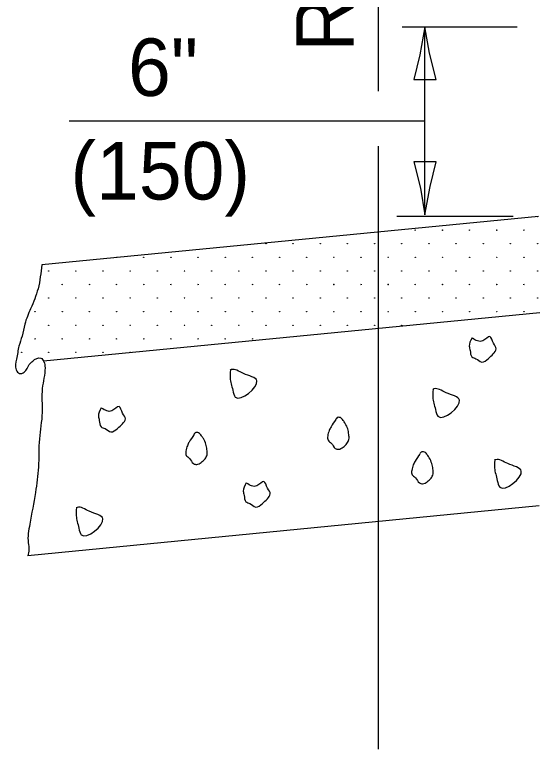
# Model space of a CAD drawing. Extents: x 2261376 to 2262006, y -3123652 to -3123252.
# Drawn here: x 2261894.93 to 2261922.74, y -3123464.47 to -3123425.54 of the extents above; entities that cross this region are included whole.
import ezdxf

# ---------------------------------------------------------------- set-up
doc = ezdxf.new("R2010")
doc.units = 0
for name, color, linetype in [('RD_Pr_Roadway_Dimensions', 7, 'Continuous'), ('RD_Pr_Roadway_Items', 7, 'Continuous'), ('RD_Pr_Roadway_Notes', 7, 'Continuous')]:
    doc.layers.add(name, color=color, linetype=linetype)

msp = doc.modelspace()

# ---------------------------------------------------------------- linework, layer by layer
at = {"layer": 'RD_Pr_Roadway_Dimensions'}
for p, q in [((2261921.563, -3123426.202), (2261915.471, -3123426.202)), ((2261916.678, -3123436.142), (2261916.678, -3123426.184)), ((2261897.812, -3123431.165), (2261916.678, -3123431.165)), ((2261921.353, -3123436.228), (2261915.186, -3123436.228))]:
    msp.add_line(p, q, dxfattribs=at)
for points in [[(2261916.093, -3123428.983), (2261916.678, -3123428.984), (2261917.264, -3123428.984), (2261916.921, -3123427.584), (2261916.678, -3123426.184), (2261916.407, -3123427.677)], [(2261917.264, -3123433.344), (2261916.678, -3123433.342), (2261916.093, -3123433.342), (2261916.436, -3123434.743), (2261916.678, -3123436.142), (2261916.95, -3123434.649)]]:
    msp.add_lwpolyline(points, close=True, dxfattribs=at)
at = {"layer": 'RD_Pr_Roadway_Items'}
for p, q in [((2261914.213, -3123429.595), (2261914.213, -3123402.865)), ((2261914.213, -3123464.468), (2261914.213, -3123432.502)), ((2261922.703, -3123436.228), (2261896.363, -3123438.797)), ((2261922.764, -3123441.337), (2261896.452, -3123443.902)), ((2261922.732, -3123451.566), (2261895.626, -3123454.213))]:
    msp.add_line(p, q, dxfattribs=at)
for centre in [(2261922.646, -3123436.24), (2261916.168, -3123436.96), (2261917.607, -3123436.96), (2261919.047, -3123436.96), (2261920.487, -3123436.96), (2261921.926, -3123436.96), (2261908.25, -3123437.679), (2261909.69, -3123437.679), (2261911.129, -3123437.679), (2261912.569, -3123437.679), (2261914.008, -3123437.679), (2261915.448, -3123437.679), (2261916.888, -3123437.679), (2261918.327, -3123437.679), (2261919.767, -3123437.679), (2261921.206, -3123437.679), (2261922.646, -3123437.679), (2261900.332, -3123438.399), (2261901.772, -3123438.399), (2261903.212, -3123438.399), (2261904.651, -3123438.399), (2261906.091, -3123438.399), (2261907.53, -3123438.399), (2261908.97, -3123438.399), (2261910.409, -3123438.399), (2261911.849, -3123438.399), (2261913.289, -3123438.399), (2261914.728, -3123438.399), (2261916.168, -3123438.399), (2261917.607, -3123438.399), (2261919.047, -3123438.399), (2261920.487, -3123438.399), (2261921.926, -3123438.399), (2261896.733, -3123439.119), (2261898.173, -3123439.119), (2261899.613, -3123439.119), (2261901.052, -3123439.119), (2261902.492, -3123439.119), (2261903.931, -3123439.119), (2261905.371, -3123439.119), (2261906.811, -3123439.119), (2261908.25, -3123439.119), (2261909.69, -3123439.119), (2261911.129, -3123439.119), (2261912.569, -3123439.119), (2261914.008, -3123439.119), (2261915.448, -3123439.119), (2261916.888, -3123439.119), (2261918.327, -3123439.119), (2261919.767, -3123439.119), (2261921.206, -3123439.119), (2261922.646, -3123439.119), (2261897.453, -3123439.839), (2261898.893, -3123439.839), (2261900.332, -3123439.839), (2261901.772, -3123439.839), (2261903.212, -3123439.839), (2261904.651, -3123439.839), (2261906.091, -3123439.839), (2261907.53, -3123439.839), (2261908.97, -3123439.839), (2261910.409, -3123439.839), (2261911.849, -3123439.839), (2261913.289, -3123439.839), (2261914.728, -3123439.839), (2261916.168, -3123439.839), (2261917.607, -3123439.839), (2261919.047, -3123439.839), (2261920.487, -3123439.839), (2261921.926, -3123439.839), (2261896.733, -3123440.559), (2261898.173, -3123440.559), (2261899.613, -3123440.559), (2261901.052, -3123440.559), (2261902.492, -3123440.559), (2261903.931, -3123440.559), (2261905.371, -3123440.559), (2261906.811, -3123440.559), (2261908.25, -3123440.559), (2261909.69, -3123440.559), (2261911.129, -3123440.559), (2261912.569, -3123440.559), (2261914.008, -3123440.559), (2261915.448, -3123440.559), (2261916.888, -3123440.559), (2261918.327, -3123440.559), (2261919.767, -3123440.559), (2261921.206, -3123440.559), (2261922.646, -3123440.559), (2261896.014, -3123441.278), (2261897.453, -3123441.278), (2261898.893, -3123441.278), (2261900.332, -3123441.278), (2261901.772, -3123441.278), (2261903.212, -3123441.278), (2261904.651, -3123441.278), (2261906.091, -3123441.278), (2261907.53, -3123441.278), (2261908.97, -3123441.278), (2261910.409, -3123441.278), (2261911.849, -3123441.278), (2261913.289, -3123441.278), (2261914.728, -3123441.278), (2261916.168, -3123441.278), (2261917.607, -3123441.278), (2261919.047, -3123441.278), (2261920.487, -3123441.278), (2261921.926, -3123441.278), (2261896.733, -3123441.998), (2261898.173, -3123441.998), (2261899.613, -3123441.998), (2261901.052, -3123441.998), (2261902.492, -3123441.998), (2261903.931, -3123441.998), (2261905.371, -3123441.998), (2261906.811, -3123441.998), (2261908.25, -3123441.998), (2261909.69, -3123441.998), (2261911.129, -3123441.998), (2261912.569, -3123441.998), (2261914.008, -3123441.998), (2261915.448, -3123441.998), (2261896.014, -3123442.718), (2261897.453, -3123442.718), (2261898.893, -3123442.718), (2261900.332, -3123442.718), (2261901.772, -3123442.718), (2261903.212, -3123442.718), (2261904.651, -3123442.718), (2261906.091, -3123442.718), (2261907.53, -3123442.718), (2261895.294, -3123443.438), (2261896.733, -3123443.438), (2261898.173, -3123443.438), (2261899.613, -3123443.438), (2261901.052, -3123443.438)]:
    msp.add_circle(centre, 0.0102, dxfattribs=at)
for points in [[(2261896.363, -3123438.797), (2261896.167, -3123440.065), (2261895.776, -3123441.123), (2261895.466, -3123441.939), (2261895.323, -3123442.57), (2261895.156, -3123443.1), (2261895.031, -3123443.792), (2261895.01, -3123444.365), (2261895.191, -3123444.55), (2261895.437, -3123444.49), (2261895.704, -3123444.084), (2261895.886, -3123443.898), (2261896.313, -3123443.738), (2261896.477, -3123443.923), (2261896.538, -3123444.251), (2261896.392, -3123445.352), (2261896.385, -3123446.617), (2261896.239, -3123448.024), (2261896.192, -3123449.513), (2261896.025, -3123450.86), (2261895.733, -3123452.531), (2261895.647, -3123453.532), (2261895.686, -3123453.899), (2261895.622, -3123454.209)], [(2261919.179, -3123442.673), (2261919.023, -3123443.108), (2261919.073, -3123443.336), (2261919.165, -3123443.674), (2261919.375, -3123443.77), (2261919.685, -3123443.948), (2261920.038, -3123443.763), (2261920.302, -3123443.514), (2261920.455, -3123443.257), (2261920.309, -3123442.954), (2261920.12, -3123442.602), (2261919.742, -3123442.826), (2261919.194, -3123442.687)], [(2261906.364, -3123444.376), (2261906.353, -3123444.789), (2261906.492, -3123445.441), (2261906.624, -3123445.801), (2261907.771, -3123444.949), (2261907.052, -3123444.554), (2261906.403, -3123444.351), (2261906.346, -3123444.372)], [(2261917.106, -3123445.398), (2261917.095, -3123445.812), (2261917.234, -3123446.464), (2261917.366, -3123446.824), (2261918.513, -3123445.968), (2261917.794, -3123445.573), (2261917.145, -3123445.373), (2261917.088, -3123445.395)], [(2261899.52, -3123446.378), (2261899.367, -3123446.813), (2261899.413, -3123447.041), (2261899.506, -3123447.379), (2261899.72, -3123447.475), (2261900.029, -3123447.654), (2261900.382, -3123447.468), (2261900.646, -3123447.219), (2261900.799, -3123446.962), (2261900.653, -3123446.66), (2261900.464, -3123446.307), (2261900.086, -3123446.531), (2261899.534, -3123446.392)], [(2261911.951, -3123446.998), (2261911.698, -3123447.383), (2261911.601, -3123447.575), (2261911.523, -3123447.864), (2261911.541, -3123448.092), (2261911.715, -3123448.249), (2261911.926, -3123448.527), (2261912.1, -3123448.569), (2261912.339, -3123448.462), (2261912.542, -3123448.27), (2261912.645, -3123448.053), (2261912.642, -3123447.782), (2261912.585, -3123447.493), (2261912.453, -3123447.201), (2261912.346, -3123447.044), (2261912.196, -3123446.895), (2261912.018, -3123446.895), (2261911.951, -3123446.977)], [(2261904.433, -3123447.803), (2261904.177, -3123448.188), (2261904.084, -3123448.38), (2261904.006, -3123448.669), (2261904.023, -3123448.897), (2261904.194, -3123449.054), (2261904.408, -3123449.332), (2261904.579, -3123449.374), (2261904.818, -3123449.268), (2261905.021, -3123449.075), (2261905.128, -3123448.858), (2261905.124, -3123448.587), (2261905.067, -3123448.299), (2261904.932, -3123448.006), (2261904.825, -3123447.85), (2261904.679, -3123447.7), (2261904.497, -3123447.7), (2261904.433, -3123447.782)], [(2261916.408, -3123448.822), (2261916.155, -3123449.207), (2261916.058, -3123449.403), (2261915.98, -3123449.692), (2261915.998, -3123449.916), (2261916.172, -3123450.076), (2261916.386, -3123450.354), (2261916.557, -3123450.397), (2261916.796, -3123450.287), (2261916.999, -3123450.098), (2261917.106, -3123449.877), (2261917.099, -3123449.606), (2261917.042, -3123449.321), (2261916.91, -3123449.029), (2261916.803, -3123448.869), (2261916.653, -3123448.722), (2261916.475, -3123448.722), (2261916.408, -3123448.801)], [(2261920.38, -3123449.157), (2261920.369, -3123449.57), (2261920.512, -3123450.219), (2261920.64, -3123450.582), (2261921.787, -3123449.727), (2261921.068, -3123449.332), (2261920.419, -3123449.129), (2261920.362, -3123449.15)], [(2261907.201, -3123450.351), (2261907.048, -3123450.789), (2261907.094, -3123451.013), (2261907.187, -3123451.352), (2261907.401, -3123451.448), (2261907.707, -3123451.63), (2261908.064, -3123451.441), (2261908.324, -3123451.195), (2261908.48, -3123450.939), (2261908.331, -3123450.632), (2261908.146, -3123450.279), (2261907.768, -3123450.507), (2261907.216, -3123450.365)], [(2261898.202, -3123451.68), (2261898.191, -3123452.093), (2261898.33, -3123452.745), (2261898.458, -3123453.105), (2261899.609, -3123452.253), (2261898.886, -3123451.858), (2261898.241, -3123451.655), (2261898.184, -3123451.676)]]:
    msp.add_spline(points, degree=3, dxfattribs=at)

# ---------------------------------------------------------------- texts
at = {"layer": 'RD_Pr_Roadway_Dimensions'}
for s, p in [('6"', (2261900.94, -3123429.85)), ('(150)', (2261897.889, -3123435.336))]:
    msp.add_text(s, height=3.048, dxfattribs=at).set_placement(p)
at = {"layer": 'RD_Pr_Roadway_Notes'}
msp.add_text('R.O.W. LINE', height=3.048, rotation=90, dxfattribs=at).set_placement((2261912.906, -3123427.505))

doc.saveas('drawing.dxf')
